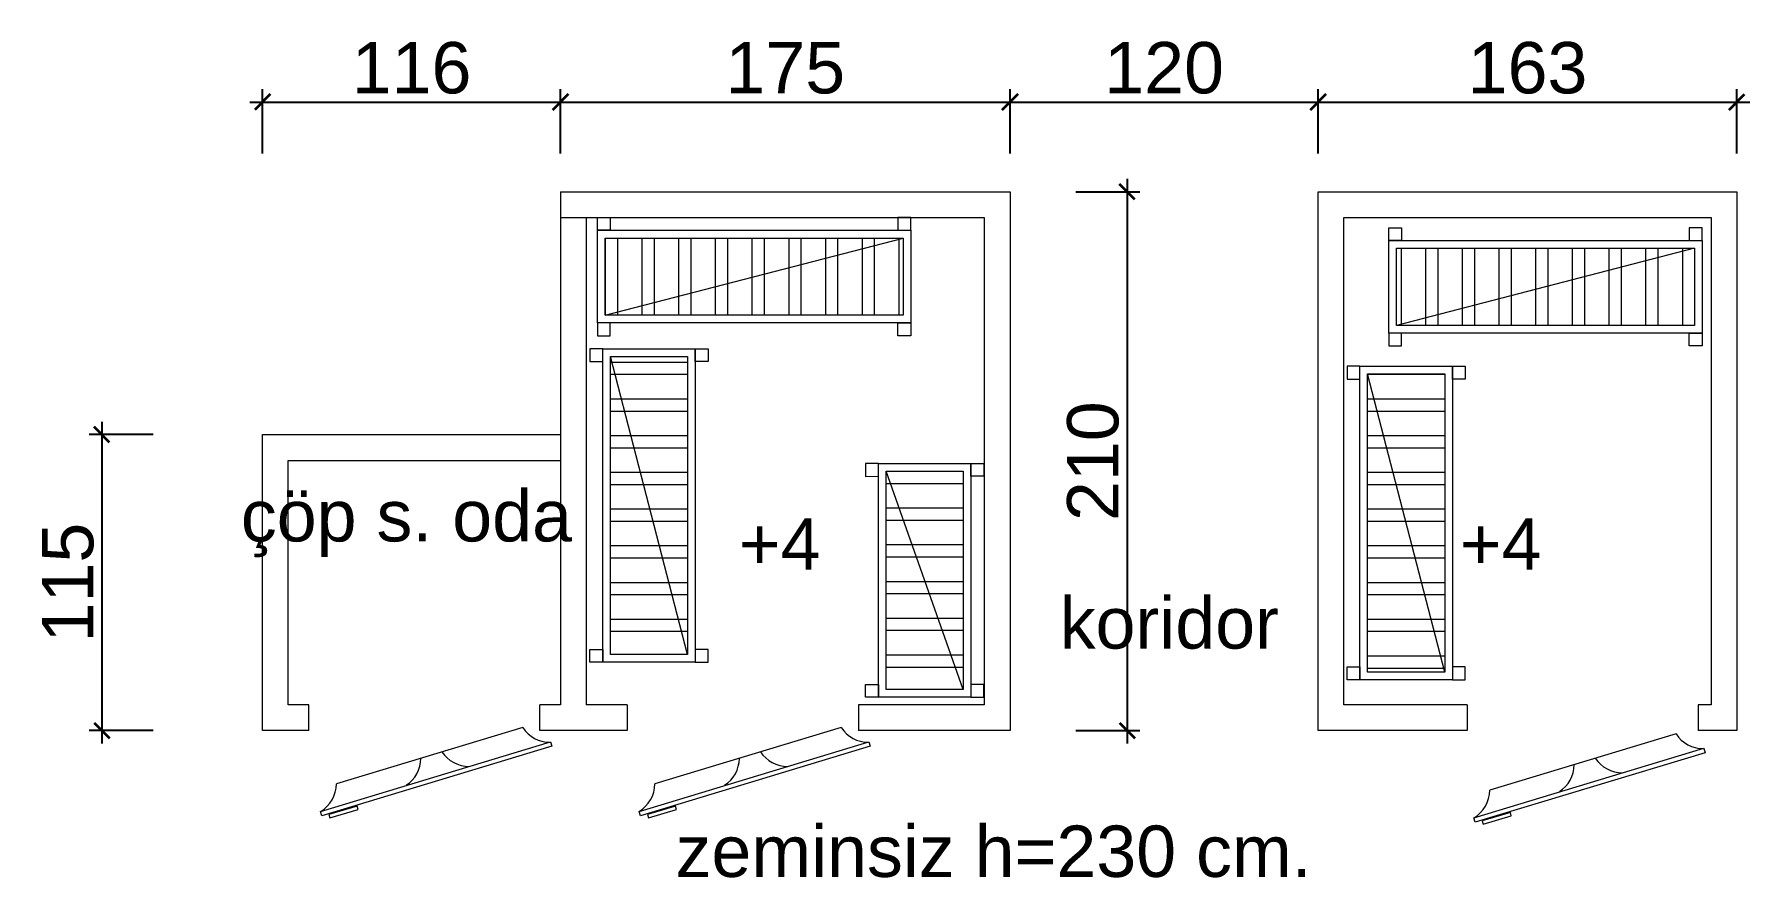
# Model space of a CAD drawing. Header units: millimetres. Extents: x 236309 to 236977, y -69531 to -69203.
import ezdxf

# ---------------------------------------------------------------- set-up
doc = ezdxf.new("R2010")
doc.units = ezdxf.units.MM
for name, color, linetype, lineweight in [('mutfak tefriş', 27, 'Continuous', 25), ('p_ölçü', 40, 'Continuous', 15), ('SOĞUK ODA', 181, 'Continuous', 15), ('STORAGE SHELVES', 7, 'Continuous', 15), ('t_olcu', 40, 'Continuous', 20)]:
    doc.layers.add(name, color=color, linetype=linetype, lineweight=lineweight)
doc.styles.add('olcu', font='arial.ttf')
doc.dimstyles.new('olcu50', dxfattribs={"dimtxt": 20, "dimasz": 6, "dimexe": 5, "dimexo": 0, "dimgap": 3, "dimtad": 1, "dimdec": 0, "dimzin": 12, "dimdsep": 46, "dimtxsty": 'olcu', "dimblk": 'OBLIQUE', "dimcen": 0, "dimdle": 5, "dimclrd": 256, "dimclre": 256, "dimclrt": 256, "dimadec": 0, "dimazin": 0, "dimtfac": 1, "dimtdec": 0, "dimtix": 1, "dimtmove": 2, "dimatfit": 2, "dimfxl": 20, "dimfxlon": 1, "dimtolj": 1, "dimtzin": 0, "dimarcsym": 0})

# ---------------------------------------------------------------- blocks, each defined once
blk = doc.blocks.new('A$C3E50279F')
at = {"layer": 'STORAGE SHELVES'}
h = blk.add_hatch(dxfattribs=at)
h.set_pattern_fill('ANSI32', color=254, scale=1.5, angle=-96.87325, style=0)
h.set_pattern_definition([(308.12675, (2908.369, -3346.515), (11.239216, 8.82115), []), (308.12675, (2907.563, -3353.202), (11.239216, 8.82115), [])])
h.paths.add_polyline_path([(7.3, 31.74), (25.82, 8.15), (92.69, 60.62), (74.16, 84.22)])
blk.add_line((25.82, 8.15), (74.16, 84.22), dxfattribs=at)
for points in [[(25.31, 3.93), (3.09, 32.25), (74.67, 88.44), (96.9, 60.12)], [(67.65, 89.28), (70.74, 85.35), (74.67, 88.44), (71.59, 92.37)], [(25.82, 8.15), (7.3, 31.74), (74.16, 84.22), (92.69, 60.62)], [(96.05, 53.1), (92.97, 57.03), (96.9, 60.12), (99.99, 56.18)], [(3.93, 39.27), (7.02, 35.34), (3.09, 32.25), (0, 36.19)], [(32.33, 3.09), (29.25, 7.02), (25.31, 3.93), (28.4, 0)]]:
    blk.add_lwpolyline(points, close=True, dxfattribs=at)
blk = doc.blocks.new('43v343v34')
at = {"layer": 'STORAGE SHELVES'}
h = blk.add_hatch(dxfattribs=at)
h.set_pattern_fill('ANSI32', color=254, scale=1.5, angle=45, style=0)
h.set_pattern_definition([(90, (-203932.487, -307901.957), (-14.2875, -1e-11), []), (90, (-203927.724, -307897.195), (-14.2875, -1e-11), [])])
h.paths.add_polyline_path([(-203736.12, -312350.58), (-203736.12, -312320.58), (-203852.12, -312320.58), (-203852.12, -312350.58)])
blk.add_line((-203736.12, -312320.58), (-203852.12, -312350.58), dxfattribs=at)
for points in [[(-203850.12, -312312.58), (-203850.12, -312317.58), (-203855.12, -312317.58), (-203855.12, -312312.58)], [(-203738.12, -312312.58), (-203738.12, -312317.58), (-203733.12, -312317.58), (-203733.12, -312312.58)], [(-203733.12, -312317.58), (-203733.12, -312353.58), (-203855.12, -312353.58), (-203855.12, -312317.58)], [(-203736.12, -312320.58), (-203736.12, -312350.58), (-203852.12, -312350.58), (-203852.12, -312320.58)], [(-203850.12, -312358.58), (-203850.12, -312353.58), (-203855.12, -312353.58), (-203855.12, -312358.58)], [(-203738.12, -312358.58), (-203738.12, -312353.58), (-203733.12, -312353.58), (-203733.12, -312358.58)]]:
    blk.add_lwpolyline(points, close=True, dxfattribs=at)
blk = doc.blocks.new('SOKAPI')
at = {"layer": 'SOĞUK ODA'}
for p, q in [((17254.92, 3276.48), (17344.42, 3303.51)), ((17344.93, 3301.79), (17255.43, 3274.75)), ((17341.33, 3304.31), (17330.36, 3301.04)), ((17330.36, 3301.04), (17330.73, 3299.8)), ((17330.73, 3299.8), (17341.7, 3303.07)), ((17341.7, 3303.07), (17341.33, 3304.31)), ((17344.42, 3303.51), (17344.93, 3301.79)), ((17266.24, 3269.15), (17338.74, 3291.12)), ((17255.43, 3274.75), (17254.92, 3276.48))]:
    blk.add_line(p, q, dxfattribs=at)
for centre, radius, start, end in [((17351.92, 3290.72), 13.18, 122.25288, 178.26372), ((17318.49, 3281.08), 12.6, 122.94019, 179.62944), ((17287.12, 3271.72), 12.6, 32.97828, 90.28945), ((17255.66, 3262.29), 12.6, 32.97828, 90.28945)]:
    blk.add_arc(centre, radius, start, end, dxfattribs=at)
blk = doc.blocks.new('_Oblique')
at = {"color": 0, "linetype": 'ByBlock', "lineweight": 35}
blk.add_line((-0.5, -0.5), (0.5, 0.5), dxfattribs=at)
blk = doc.blocks.new('*D793')
at = {"layer": 'Defpoints', "color": 0, "lineweight": 30, "transparency": 16777216}
for p in [(236514.29, -69229.03), (236514.29, -69263.98), (236398.29, -69358.48)]:
    blk.add_point(p, dxfattribs=at)
at = {"layer": 't_olcu', "lineweight": -2, "transparency": 16777216}
for p, q in [((236398.29, -69249.03), (236398.29, -69224.03)), ((236514.29, -69249.03), (236514.29, -69224.03)), ((236393.29, -69229.03), (236519.29, -69229.03))]:
    blk.add_line(p, q, dxfattribs=at)
at = {"layer": 't_olcu', "lineweight": -2, "transparency": 16777216, "xscale": 6, "yscale": 6, "zscale": 6, "rotation": 180}
blk.add_blockref('_Oblique', (236398.29, -69229.03), dxfattribs=at)
at = {"layer": 't_olcu', "lineweight": -2, "transparency": 16777216, "xscale": 6, "yscale": 6, "zscale": 6}
blk.add_blockref('_Oblique', (236514.29, -69229.03), dxfattribs=at)
at = {"layer": 't_olcu', "lineweight": 30, "transparency": 16777216, "insert": (236456.29, -69215.82), "char_height": 20, "attachment_point": 5, "style": 'olcu'}
blk.add_mtext('\\A1;116', dxfattribs=at)
blk = doc.blocks.new('*D794')
at = {"layer": 'Defpoints', "color": 0, "lineweight": 30, "transparency": 16777216}
for p in [(236689.29, -69229.03), (236514.29, -69263.98), (236689.29, -69263.98)]:
    blk.add_point(p, dxfattribs=at)
at = {"layer": 't_olcu', "lineweight": -2, "transparency": 16777216}
for p, q in [((236514.29, -69249.03), (236514.29, -69224.03)), ((236689.29, -69249.03), (236689.29, -69224.03)), ((236509.29, -69229.03), (236694.29, -69229.03))]:
    blk.add_line(p, q, dxfattribs=at)
at = {"layer": 't_olcu', "lineweight": -2, "transparency": 16777216, "xscale": 6, "yscale": 6, "zscale": 6, "rotation": 180}
blk.add_blockref('_Oblique', (236514.29, -69229.03), dxfattribs=at)
at = {"layer": 't_olcu', "lineweight": -2, "transparency": 16777216, "xscale": 6, "yscale": 6, "zscale": 6}
blk.add_blockref('_Oblique', (236689.29, -69229.03), dxfattribs=at)
at = {"layer": 't_olcu', "lineweight": 30, "transparency": 16777216, "insert": (236601.79, -69215.82), "char_height": 20, "attachment_point": 5, "style": 'olcu'}
blk.add_mtext('\\A1;175', dxfattribs=at)
blk = doc.blocks.new('*D795')
at = {"layer": 'Defpoints', "color": 0, "lineweight": 30, "transparency": 16777216}
for p in [(236809.29, -69229.03), (236689.29, -69263.98), (236809.29, -69263.98)]:
    blk.add_point(p, dxfattribs=at)
at = {"layer": 't_olcu', "lineweight": -2, "transparency": 16777216}
for p, q in [((236689.29, -69249.03), (236689.29, -69224.03)), ((236809.29, -69249.03), (236809.29, -69224.03)), ((236684.29, -69229.03), (236814.29, -69229.03))]:
    blk.add_line(p, q, dxfattribs=at)
at = {"layer": 't_olcu', "lineweight": -2, "transparency": 16777216, "xscale": 6, "yscale": 6, "zscale": 6, "rotation": 180}
blk.add_blockref('_Oblique', (236689.29, -69229.03), dxfattribs=at)
at = {"layer": 't_olcu', "lineweight": -2, "transparency": 16777216, "xscale": 6, "yscale": 6, "zscale": 6}
blk.add_blockref('_Oblique', (236809.29, -69229.03), dxfattribs=at)
at = {"layer": 't_olcu', "lineweight": 30, "transparency": 16777216, "insert": (236749.29, -69215.82), "char_height": 20, "attachment_point": 5, "style": 'olcu'}
blk.add_mtext('\\A1;120', dxfattribs=at)
blk = doc.blocks.new('*D796')
at = {"layer": 'Defpoints', "color": 0, "lineweight": 30, "transparency": 16777216}
for p in [(236972.29, -69229.03), (236809.29, -69263.98), (236972.29, -69263.98)]:
    blk.add_point(p, dxfattribs=at)
at = {"layer": 't_olcu', "lineweight": -2, "transparency": 16777216}
for p, q in [((236809.29, -69249.03), (236809.29, -69224.03)), ((236972.29, -69249.03), (236972.29, -69224.03)), ((236804.29, -69229.03), (236977.29, -69229.03))]:
    blk.add_line(p, q, dxfattribs=at)
at = {"layer": 't_olcu', "lineweight": -2, "transparency": 16777216, "xscale": 6, "yscale": 6, "zscale": 6, "rotation": 180}
blk.add_blockref('_Oblique', (236809.29, -69229.03), dxfattribs=at)
at = {"layer": 't_olcu', "lineweight": -2, "transparency": 16777216, "xscale": 6, "yscale": 6, "zscale": 6}
blk.add_blockref('_Oblique', (236972.29, -69229.03), dxfattribs=at)
at = {"layer": 't_olcu', "lineweight": 30, "transparency": 16777216, "insert": (236890.79, -69215.81), "char_height": 20, "attachment_point": 5, "style": 'olcu'}
blk.add_mtext('\\A1;163', dxfattribs=at)
blk = doc.blocks.new('*D797')
at = {"layer": 'Defpoints', "color": 0, "lineweight": 30, "transparency": 16777216}
for p in [(236398.29, -69358.48), (236335.74, -69473.65), (236398.29, -69473.65)]:
    blk.add_point(p, dxfattribs=at)
at = {"layer": 't_olcu', "lineweight": -2, "transparency": 16777216}
for p, q in [((236355.74, -69358.48), (236330.74, -69358.48)), ((236335.74, -69353.48), (236335.74, -69478.65)), ((236355.74, -69473.65), (236330.74, -69473.65))]:
    blk.add_line(p, q, dxfattribs=at)
at = {"layer": 't_olcu', "lineweight": -2, "transparency": 16777216, "xscale": 6, "yscale": 6, "zscale": 6}
for p, rotation in [((236335.74, -69358.48), 90), ((236335.74, -69473.65), 270)]:
    blk.add_blockref('_Oblique', p, dxfattribs=dict(at, rotation=rotation))
at = {"layer": 't_olcu', "lineweight": 30, "transparency": 16777216, "insert": (236322.53, -69416.06), "char_height": 20, "attachment_point": 5, "rotation": 90, "style": 'olcu'}
blk.add_mtext('\\A1;115', dxfattribs=at)
blk = doc.blocks.new('*D798')
at = {"layer": 'Defpoints', "color": 0, "lineweight": 30, "transparency": 16777216}
for p in [(236689.29, -69263.98), (236689.29, -69473.65), (236734.86, -69473.65)]:
    blk.add_point(p, dxfattribs=at)
at = {"layer": 't_olcu', "lineweight": -2, "transparency": 16777216}
for p, q in [((236734.86, -69258.98), (236734.86, -69478.65)), ((236714.86, -69263.98), (236739.86, -69263.98)), ((236714.86, -69473.65), (236739.86, -69473.65))]:
    blk.add_line(p, q, dxfattribs=at)
at = {"layer": 't_olcu', "lineweight": -2, "transparency": 16777216, "xscale": 6, "yscale": 6, "zscale": 6}
for p, rotation in [((236734.86, -69263.98), 90), ((236734.86, -69473.65), 270)]:
    blk.add_blockref('_Oblique', p, dxfattribs=dict(at, rotation=rotation))
at = {"layer": 't_olcu', "lineweight": 30, "transparency": 16777216, "insert": (236721.65, -69368.81), "char_height": 20, "attachment_point": 5, "rotation": 90, "style": 'olcu'}
blk.add_mtext('\\A1;210', dxfattribs=at)

msp = doc.modelspace()

# ---------------------------------------------------------------- linework, layer by layer
at = {"layer": 'SOĞUK ODA'}
for p, q in [((236514.29, -69263.98), (236514.29, -69463.65)), ((236524.29, -69273.98), (236524.29, -69463.65)), ((236398.29, -69358.48), (236514.29, -69358.48)), ((236408.29, -69368.48), (236514.29, -69368.48)), ((236416.29, -69473.65), (236416.29, -69463.65)), ((236506.29, -69473.65), (236506.29, -69463.65)), ((236540.29, -69463.65), (236540.29, -69473.65)), ((236630.29, -69463.65), (236630.29, -69473.65)), ((236867.29, -69463.65), (236867.29, -69473.65)), ((236957.29, -69463.65), (236957.29, -69473.65))]:
    msp.add_line(p, q, dxfattribs=at)
for points in [[(236514.29, -69263.98), (236689.29, -69263.98), (236689.29, -69473.65), (236630.29, -69473.65)], [(236867.29, -69473.65), (236809.29, -69473.65), (236809.29, -69263.98), (236972.29, -69263.98), (236972.29, -69473.65), (236957.29, -69473.65)], [(236514.29, -69273.98), (236679.29, -69273.98), (236679.29, -69463.65), (236630.29, -69463.65)], [(236867.29, -69463.65), (236819.29, -69463.65), (236819.29, -69273.98), (236962.29, -69273.98), (236962.29, -69463.65), (236957.29, -69463.65)], [(236416.29, -69473.65), (236398.29, -69473.65), (236398.29, -69358.48)], [(236416.29, -69463.65), (236408.29, -69463.65), (236408.29, -69368.48)], [(236514.29, -69463.65), (236506.29, -69463.65)], [(236540.29, -69463.65), (236524.29, -69463.65)], [(236540.29, -69473.65), (236506.29, -69473.65)]]:
    msp.add_lwpolyline(points, dxfattribs=at)

# ---------------------------------------------------------------- block references
at = {"lineweight": 30, "rotation": 51.87324501357681}
msp.add_blockref('A$C3E50279F', (236661.55, -69483.04), dxfattribs=at)
at = {"layer": 'mutfak tefriş', "rotation": 180.0000000000112}
for p in [(253765.81, -66203.29), (253889.81, -66203.29), (254214.84, -66205.76)]:
    msp.add_blockref('SOKAPI', p, dxfattribs=at)
at = {"layer": 'p_ölçü'}
for p, rotation in [((32795.55, -381632.54), 180.0000000000582), ((440691.87, 243034.62), 359.9999999999126), ((548884.34, -273180.19), 270.0000000000583), ((549179.12, -273186.99), 270.0000000000583)]:
    msp.add_blockref('43v343v34', p, dxfattribs=dict(at, rotation=rotation))

# ---------------------------------------------------------------- texts
at = {"layer": 't_olcu', "lineweight": 30, "style": 'olcu'}
for s, p in [('çöp s. oda', (236389.83, -69400.04)), ('+4', (236583.66, -69410.99)), ('+4', (236864.38, -69410.99)), ('koridor', (236708.63, -69441.74)), ('zeminsiz h=230 cm.', (236559.08, -69530.6))]:
    msp.add_text(s, height=20, dxfattribs=at).set_placement(p)

# ---------------------------------------------------------------- dimensions: what is measured, and where the dimension line sits
at = {"layer": 't_olcu', "color": 4, "lineweight": 30}
for base, p1, p2, picture, middle in [((236514.29, -69229.03), (236398.29, -69358.48), (236514.29, -69263.98), '*D793', (236456.29, -69215.82)), ((236689.29, -69229.03), (236514.29, -69263.98), (236689.29, -69263.98), '*D794', (236601.79, -69215.82)), ((236809.29, -69229.03), (236689.29, -69263.98), (236809.29, -69263.98), '*D795', (236749.29, -69215.82)), ((236972.29, -69229.03), (236809.29, -69263.98), (236972.29, -69263.98), '*D796', (236890.79, -69215.81))]:
    dim = msp.add_linear_dim(base=base, p1=p1, p2=p2, dimstyle='olcu50', dxfattribs=at)
    dim.commit()
    dim.dimension.update_dxf_attribs({"geometry": picture, "text_midpoint": middle})
for base, p1, p2, picture, middle in [((236734.86, -69473.65), (236689.29, -69263.98), (236689.29, -69473.65), '*D798', (236721.65, -69368.81)), ((236335.74, -69473.65), (236398.29, -69358.48), (236398.29, -69473.65), '*D797', (236322.53, -69416.06))]:
    dim = msp.add_linear_dim(base=base, p1=p1, p2=p2, angle=90, dimstyle='olcu50', dxfattribs=at)
    dim.commit()
    dim.dimension.update_dxf_attribs({"geometry": picture, "text_midpoint": middle})

doc.saveas('drawing.dxf')
